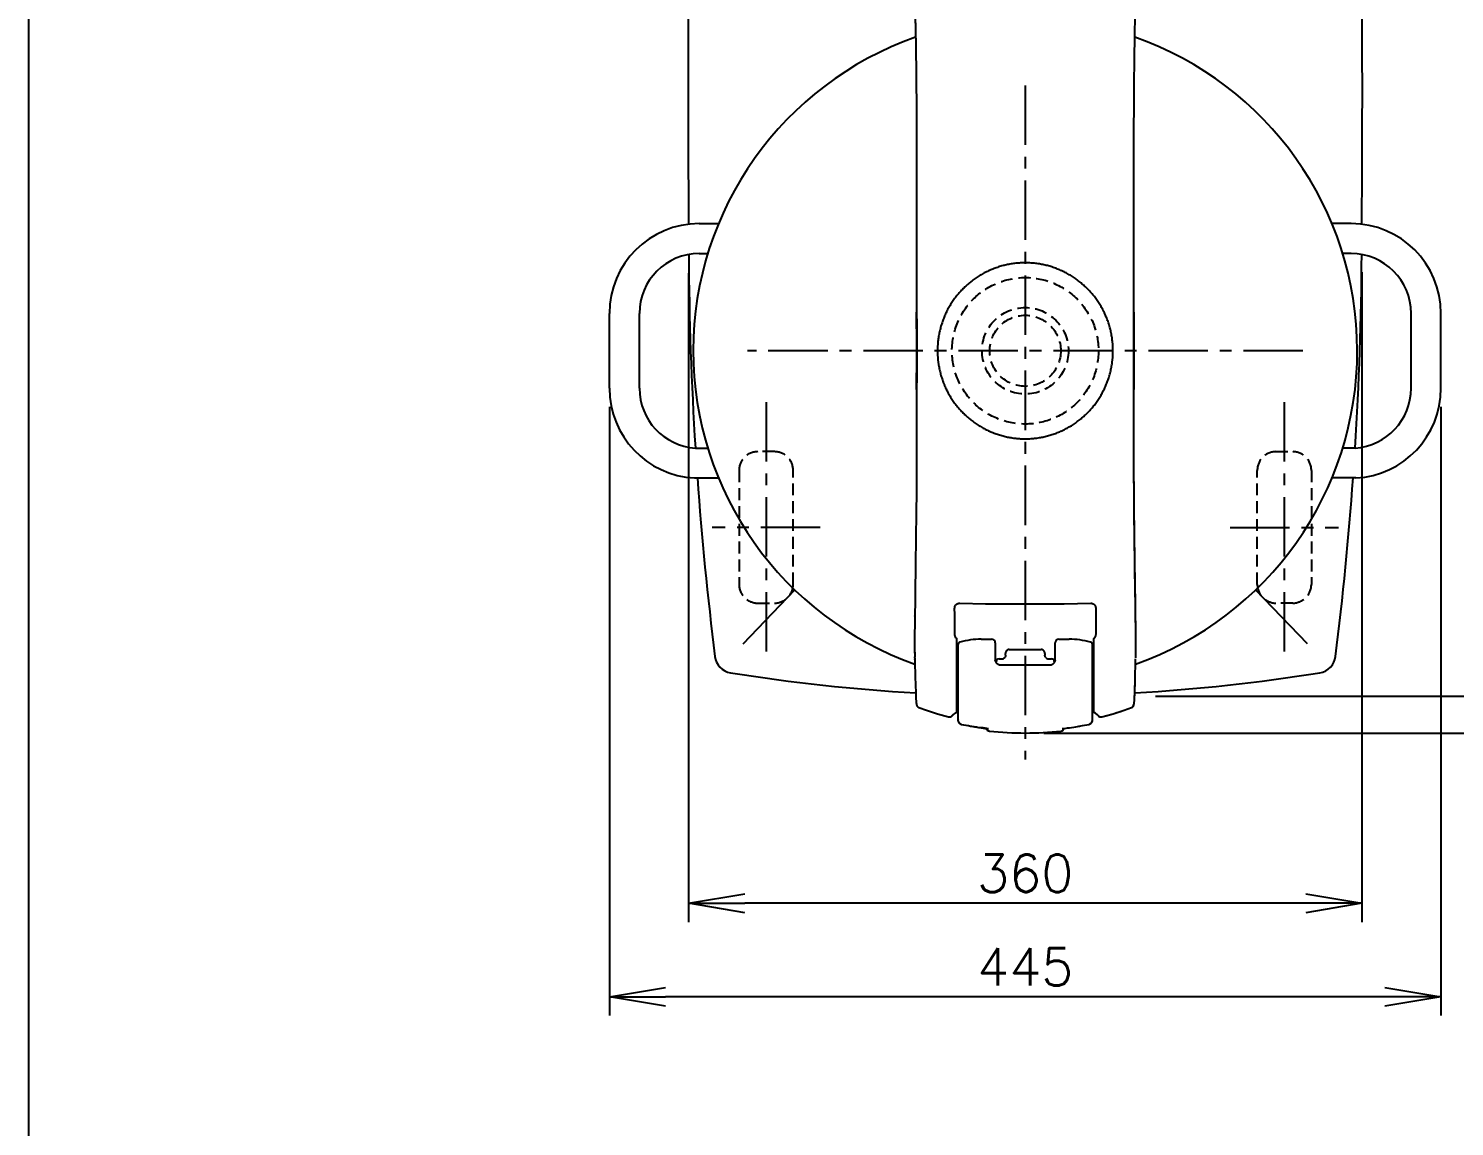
# Model space of a CAD drawing. Extents: x 230 to 4050, y 0 to 2754.
# Drawn here: x 230 to 992, y 1635 to 2222 of the extents above; entities that cross this region are included whole.
import ezdxf

# ---------------------------------------------------------------- set-up
doc = ezdxf.new("R2010")
doc.units = 0
doc.header["$PDMODE"] = 3
doc.linetypes.add('CENTER', pattern=[50.8, 31.75, -6.35, 6.35, -6.35])
doc.linetypes.add('HIDDEN', pattern=[9.525, 6.35, -3.175])
doc.layers.get('0').update_dxf_attribs({"linetype": 'CONTINUOUS'})
doc.layers.get('DEFPOINTS').update_dxf_attribs({"linetype": 'CONTINUOUS'})
for name, color, linetype in [('DANMEN', 7, 'CONTINUOUS'), ('SUNPOU', 7, 'CONTINUOUS'), ('WAKU', 7, 'CONTINUOUS')]:
    doc.layers.add(name, color=color, linetype=linetype)
doc.styles.get("Standard").update_dxf_attribs({"font": 'SIMPLEX.shx', "bigfont": 'extfont.shx'})
doc.dimstyles.get("Standard").update_dxf_attribs({"dimscale": 10, "dimtxt": 2, "dimasz": 3, "dimexe": 1, "dimexo": 1, "dimgap": 0.6, "dimtad": 3, "dimdec": 0, "dimzin": 0, "dimdsep": 46, "dimtxsty": 'STANDARD', "dimblk1": 'OPEN', "dimblk2": 'OPEN', "dimsah": 1, "dimcen": 1.5, "dimadec": 0, "dimazin": 0, "dimtfac": 1, "dimtdec": 0, "dimtmove": 0, "dimatfit": 0, "dimldrblk": 'DOTSMALL', "dimfxl": 1, "dimtvp": 1, "dimtolj": 1, "dimtzin": 0, "dimarcsym": 0})

# ---------------------------------------------------------------- blocks, each defined once
blk = doc.blocks.new('_OPEN')
at = {"color": 0, "linetype": 'ByBlock'}
for p, q in [((-1, 0.167), (0, 0)), ((0, 0), (-1, -0.167)), ((0, 0), (-1, 0))]:
    blk.add_line(p, q, dxfattribs=at)
blk = doc.blocks.new('*D4')
at = {"layer": 'DEFPOINTS', "color": 0}
for p in [(801.72, 2491.51), (1088.83, 2491.51), (822.38, 1865.24)]:
    blk.add_point(p, dxfattribs=at)
at = {"layer": 'SUNPOU', "color": 0, "lineweight": -2}
for p, q in [((811.72, 2491.51), (1098.83, 2491.51)), ((1088.83, 1895.24), (1088.83, 2461.51)), ((832.38, 1865.24), (1098.83, 1865.24))]:
    blk.add_line(p, q, dxfattribs=at)
at = {"layer": 'SUNPOU', "color": 0, "lineweight": -2, "xscale": 30, "yscale": 30, "zscale": 30}
for p, rotation in [((1088.83, 2491.51), 90), ((1088.83, 1865.24), 270)]:
    blk.add_blockref('_OPEN', p, dxfattribs=dict(at, rotation=rotation))
at = {"layer": 'SUNPOU', "color": 0, "insert": (1072.83, 2178.38), "char_height": 20, "attachment_point": 5, "rotation": 90}
blk.add_mtext('\\A1;625\\P', dxfattribs=at)
blk = doc.blocks.new('_DotSmall')
at = {"color": 0, "linetype": 'ByBlock', "const_width": 0.5}
blk.add_lwpolyline([(-0.0625, 0, 1), (0.0625, 0, 1)], format="xyb", close=True, dxfattribs=at)
blk = doc.blocks.new('*D14')
at = {"layer": 'DEFPOINTS', "color": 0}
for p in [(872.8, 2491.51), (762.81, 1845.58), (1138.83, 1845.58)]:
    blk.add_point(p, dxfattribs=at)
at = {"layer": 'SUNPOU', "color": 0, "lineweight": -2}
for p, q in [((882.8, 2491.51), (1148.83, 2491.51)), ((1138.83, 2461.51), (1138.83, 1875.58)), ((772.81, 1845.58), (1148.83, 1845.58))]:
    blk.add_line(p, q, dxfattribs=at)
at = {"layer": 'SUNPOU', "color": 0, "lineweight": -2, "xscale": 30, "yscale": 30, "zscale": 30}
for p, rotation in [((1138.83, 2491.51), 90), ((1138.83, 1845.58), 270)]:
    blk.add_blockref('_OPEN', p, dxfattribs=dict(at, rotation=rotation))
at = {"layer": 'SUNPOU', "color": 0, "insert": (1122.83, 2168.55), "char_height": 20, "attachment_point": 5, "rotation": 90}
blk.add_mtext('\\A1;650', dxfattribs=at)
blk = doc.blocks.new('*D18')
at = {"layer": 'DEFPOINTS', "color": 0}
for p in [(540.56, 2029.82), (985.06, 2029.82), (540.56, 1704.58)]:
    blk.add_point(p, dxfattribs=at)
at = {"layer": 'SUNPOU', "color": 0, "lineweight": -2}
for p, q in [((540.56, 2019.82), (540.56, 1694.58)), ((985.06, 2019.82), (985.06, 1694.58)), ((955.06, 1704.58), (570.56, 1704.58))]:
    blk.add_line(p, q, dxfattribs=at)
at = {"layer": 'SUNPOU', "color": 0, "lineweight": -2, "xscale": 30, "yscale": 30, "zscale": 30, "rotation": 180}
blk.add_blockref('_OPEN', (540.56, 1704.58), dxfattribs=at)
at = {"layer": 'SUNPOU', "color": 0, "lineweight": -2, "xscale": 30, "yscale": 30, "zscale": 30}
blk.add_blockref('_OPEN', (985.06, 1704.58), dxfattribs=at)
at = {"layer": 'SUNPOU', "color": 0, "insert": (762.81, 1720.58), "char_height": 20, "attachment_point": 5}
blk.add_mtext('\\A1;445', dxfattribs=at)
blk = doc.blocks.new('*D25')
at = {"layer": 'DEFPOINTS', "color": 0}
for p in [(582.89, 2101.31), (942.73, 2101.82), (582.89, 1754.58)]:
    blk.add_point(p, dxfattribs=at)
at = {"layer": 'SUNPOU', "color": 0, "lineweight": -2}
for p, q in [((582.89, 2091.31), (582.89, 1744.58)), ((942.73, 2091.82), (942.73, 1744.58)), ((912.73, 1754.58), (612.89, 1754.58))]:
    blk.add_line(p, q, dxfattribs=at)
at = {"layer": 'SUNPOU', "color": 0, "lineweight": -2, "xscale": 30, "yscale": 30, "zscale": 30, "rotation": 180}
blk.add_blockref('_OPEN', (582.89, 1754.58), dxfattribs=at)
at = {"layer": 'SUNPOU', "color": 0, "lineweight": -2, "xscale": 30, "yscale": 30, "zscale": 30}
blk.add_blockref('_OPEN', (942.73, 1754.58), dxfattribs=at)
at = {"layer": 'SUNPOU', "color": 0, "insert": (762.81, 1770.58), "char_height": 20, "attachment_point": 5}
blk.add_mtext('\\A1;360', dxfattribs=at)

msp = doc.modelspace()

# ---------------------------------------------------------------- linework, layer by layer
at = {"color": 2, "linetype": 'Continuous'}
for p, q in [((820.93, 2158.74), (820.94, 2166.7)), ((820.94, 2166.7), (820.94, 2166.66)), ((820.94, 2166.66), (820.94, 2166.7)), ((704.72, 2101.85), (704.72, 2088.74)), ((704.73, 2101.85), (704.73, 2088.74)), ((820.9, 2088.74), (820.9, 2101.85)), ((704.73, 2088.74), (704.72, 2088.74)), ((820.9, 2088.74), (820.9, 2088.74)), ((704.74, 2077.13), (704.76, 2070.52)), ((540.56, 2029.82), (540.56, 2069.82)), ((556.56, 2029.82), (556.56, 2069.82)), ((704.76, 2070.53), (704.76, 2070.52)), ((704.76, 2070.53), (704.76, 2070.52)), ((820.84, 2063.68), (820.86, 2070.53)), ((820.86, 2070.53), (820.86, 2070.52)), ((820.86, 2070.52), (820.86, 2070.53)), ((969.06, 2029.82), (969.06, 2069.82)), ((985.06, 2029.82), (985.06, 2069.82)), ((704.78, 2036.02), (704.76, 2029.18)), ((704.76, 2029.18), (704.76, 2029.19)), ((704.76, 2029.19), (704.76, 2029.18)), ((820.88, 2022.57), (820.86, 2029.19)), ((820.86, 2029.18), (820.86, 2029.19)), ((820.86, 2029.18), (820.86, 2029.19)), ((704.73, 2010.96), (704.72, 2010.96)), ((704.72, 2010.96), (704.72, 1997.85)), ((704.73, 2010.96), (704.73, 1997.85)), ((820.9, 2010.96), (820.9, 2010.96)), ((820.9, 1997.85), (820.9, 2010.96)), ((820.9, 1997.85), (820.9, 2010.96)), ((611.95, 1893.23), (639.69, 1922.02)), ((913.67, 1893.23), (885.93, 1922.02)), ((703.82, 1908.16), (703.79, 1905.84)), ((703.79, 1905.84), (703.79, 1905.9)), ((703.79, 1905.9), (703.79, 1905.84)), ((703.82, 1908.1), (703.82, 1908.16)), ((703.82, 1908.16), (703.82, 1908.1)), ((725.1, 1909.15), (725.09, 1912.18)), ((725.11, 1904.84), (725.1, 1909.15)), ((800.53, 1912.18), (800.52, 1909.15)), ((821.8, 1908.1), (821.8, 1908.16)), ((821.8, 1908.1), (821.8, 1908.16)), ((821.83, 1905.84), (821.83, 1905.91)), ((821.85, 1904.92), (821.83, 1905.9)), ((821.83, 1905.84), (821.83, 1905.9)), ((725.11, 1898.59), (725.11, 1904.84)), ((703.63, 1896.54), (703.63, 1896.18)), ((703.63, 1896.16), (703.63, 1896.18)), ((703.63, 1896.18), (703.63, 1896.16)), ((703.66, 1891.65), (703.76, 1886.24)), ((703.66, 1891.65), (703.66, 1891.65)), ((703.66, 1891.65), (703.66, 1891.24)), ((725.65, 1896.69), (725.6, 1896.76)), ((725.77, 1896.5), (725.62, 1896.73)), ((726.31, 1856.8), (726.31, 1895.86)), ((726.81, 1892.65), (726.81, 1852.66)), ((739.3, 1895.75), (744.81, 1895.75)), ((746.81, 1893.75), (746.81, 1884.31)), ((778.81, 1884.22), (778.81, 1893.75)), ((780.81, 1895.75), (786.32, 1895.75)), ((798.81, 1852.66), (798.81, 1892.65)), ((799.31, 1895.86), (799.31, 1856.79)), ((703.79, 1884.81), (703.78, 1885.19)), ((703.8, 1884.43), (703.82, 1883.3)), ((746.81, 1884.29), (746.8, 1884.32)), ((746.88, 1884.14), (746.88, 1884.15)), ((747.31, 1883.32), (747.31, 1883.75)), ((748.81, 1885.25), (750.31, 1885.25)), ((751.88, 1886.01), (751.88, 1886.01)), ((752.3, 1887), (752.29, 1886.96)), ((752.31, 1887.22), (752.31, 1888.17)), ((754.31, 1890.17), (771.31, 1890.17)), ((773.31, 1888.17), (773.31, 1887.22)), ((773.31, 1887.18), (773.31, 1887.22)), ((773.74, 1886.01), (773.75, 1886.01)), ((775.31, 1885.25), (776.81, 1885.25)), ((778.31, 1883.75), (778.31, 1883.32)), ((778.74, 1884.14), (778.75, 1884.15)), ((778.77, 1884.21), (778.75, 1884.15)), ((778.82, 1884.34), (778.81, 1884.31)), ((748.81, 1882.08), (776.81, 1882.08)), ((704.23, 1867.7), (704.25, 1867.1)), ((726.81, 1872.02), (726.31, 1872.03)), ((821.37, 1867.1), (821.39, 1867.79)), ((704.25, 1867.1), (704.25, 1867.09)), ((704.35, 1864.45), (704.35, 1864.45)), ((821.27, 1864.45), (821.27, 1864.45)), ((821.37, 1867.1), (821.37, 1867.09)), ((723.18, 1854.39), (723.2, 1854.4)), ((723.2, 1854.4), (723.22, 1854.41)), ((723.81, 1854.88), (723.84, 1854.91)), ((726.27, 1856.78), (726.31, 1856.8)), ((801.71, 1854.98), (801.8, 1854.88)), ((802.27, 1854.49), (802.27, 1854.49)), ((803.77, 1854.23), (803.85, 1854.24)), ((735.69, 1848.97), (739.22, 1848.44)), ((739.22, 1848.44), (739.15, 1848.45)), ((739.15, 1848.45), (739.15, 1848.45)), ((739.27, 1848.44), (739.15, 1848.45)), ((741.55, 1848.06), (741.46, 1848.08)), ((741.46, 1848.07), (741.55, 1848.06)), ((743.11, 1847.77), (743.11, 1847.77)), ((786.35, 1848.44), (786.47, 1848.45)), ((786.4, 1848.44), (786.47, 1848.45)), ((786.47, 1848.45), (786.47, 1848.45))]:
    msp.add_line(p, q, dxfattribs=at)
at = {"color": 2}
for p, q in [((588.56, 2117.82), (598.84, 2117.82)), ((937.06, 2117.82), (926.78, 2117.82)), ((588.56, 2101.82), (593.09, 2101.82)), ((937.06, 2101.82), (932.53, 2101.82)), ((586.48, 1997.88), (593.09, 1997.88)), ((939.14, 1997.88), (932.53, 1997.88)), ((586.02, 1981.88), (598.84, 1981.88)), ((939.6, 1981.88), (926.78, 1981.88))]:
    msp.add_line(p, q, dxfattribs=at)
at = {"color": 2, "linetype": 'Continuous'}
for points in [[(820.94, 2166.7), (820.95, 2171.88), (820.97, 2177.07), (821, 2182.15), (821.03, 2187.11), (821.06, 2191.96), (821.1, 2196.67), (821.15, 2201.25), (821.2, 2205.69), (821.26, 2209.98), (821.33, 2214.11), (821.4, 2218.08), (821.48, 2221.88), (821.57, 2225.51), (821.66, 2228.92)], [(704.68, 2166.66), (704.69, 2158.75), (704.7, 2151.2), (704.7, 2144.04), (704.71, 2137.23), (704.71, 2130.75), (704.72, 2124.55), (704.72, 2118.59), (704.72, 2112.84), (704.72, 2107.25), (704.72, 2101.85)], [(820.9, 2088.74), (820.9, 2107.24), (820.9, 2112.83), (820.9, 2118.59), (820.9, 2124.54), (820.91, 2130.74), (820.91, 2137.23), (820.92, 2144.03), (820.92, 2151.19), (820.93, 2158.74)], [(704.72, 2088.74), (704.73, 2083.25), (704.74, 2077.13)], [(820.86, 2070.53), (820.88, 2077.13), (820.89, 2083.25), (820.9, 2088.74)], [(704.76, 2070.52), (704.78, 2063.69), (704.79, 2056.78), (704.79, 2049.85), (704.79, 2042.93), (704.78, 2036.02)], [(820.86, 2029.19), (820.84, 2036.01), (820.83, 2042.93), (820.83, 2049.85), (820.83, 2056.77), (820.84, 2063.68)], [(704.76, 2029.18), (704.74, 2022.58), (704.73, 2016.45), (704.72, 2010.96)], [(820.9, 2010.96), (820.89, 2016.45), (820.88, 2022.57)], [(704.72, 1997.85), (704.72, 1993.09), (704.71, 1988.07), (704.68, 1982.85), (704.65, 1977.42), (704.61, 1971.76), (704.55, 1965.86), (704.49, 1959.7), (704.41, 1953.23), (704.33, 1946.41), (704.24, 1939.26), (704.14, 1931.81), (704.03, 1924.11), (703.92, 1916.2), (703.82, 1908.16)], [(821.7, 1916.19), (821.59, 1924.11), (821.49, 1931.81), (821.39, 1939.25), (821.29, 1946.41), (821.21, 1953.22), (821.13, 1959.69), (821.07, 1965.86), (821.02, 1971.76), (820.97, 1977.42), (820.94, 1982.85), (820.92, 1988.06), (820.9, 1993.08), (820.9, 1997.85)], [(725.09, 1912.18), (725.11, 1912.49), (725.16, 1912.83), (725.26, 1913.16), (725.38, 1913.47), (725.54, 1913.75), (725.72, 1914.01), (725.92, 1914.23), (726.14, 1914.41), (726.37, 1914.57), (726.6, 1914.7), (726.84, 1914.8), (727.09, 1914.87), (727.34, 1914.92), (727.6, 1914.95), (727.82, 1914.95)], [(727.82, 1914.95), (741.64, 1914.7), (755.59, 1914.57), (769.61, 1914.56), (783.7, 1914.69), (797.8, 1914.95)], [(797.8, 1914.95), (798.02, 1914.95), (798.28, 1914.92), (798.53, 1914.87), (798.78, 1914.8), (799.02, 1914.7), (799.25, 1914.57), (799.48, 1914.42), (799.69, 1914.23), (799.9, 1914.01), (800.08, 1913.76), (800.24, 1913.47), (800.36, 1913.16), (800.46, 1912.84), (800.51, 1912.49), (800.53, 1912.18)], [(821.83, 1905.91), (821.82, 1906.55), (821.7, 1916.19)], [(703.79, 1905.84), (703.78, 1904.92), (703.76, 1903.85), (703.73, 1902.75), (703.71, 1901.6), (703.68, 1900.4), (703.66, 1899.1), (703.64, 1897.69), (703.63, 1896.18)], [(800.52, 1909.15), (800.51, 1904.84), (800.51, 1900.6), (800.51, 1898.58)], [(725.6, 1896.76), (725.47, 1897.03), (725.35, 1897.29), (725.27, 1897.55), (725.2, 1897.8), (725.16, 1898.03), (725.13, 1898.26), (725.12, 1898.46), (725.11, 1898.59)], [(800.51, 1898.58), (800.5, 1898.45), (800.49, 1898.24), (800.46, 1898), (800.41, 1897.76), (800.34, 1897.5), (800.25, 1897.24), (800.13, 1896.97), (800.02, 1896.76)], [(822, 1896.18), (821.98, 1897.69), (821.96, 1899.1), (821.94, 1900.39), (821.91, 1901.6), (821.89, 1902.74), (821.87, 1903.85), (821.85, 1904.92)], [(703.63, 1896.18), (703.62, 1895.8), (703.62, 1895.32), (703.62, 1894.79), (703.63, 1894.22), (703.63, 1893.61), (703.64, 1892.96), (703.65, 1892.29), (703.66, 1891.65)], [(726.31, 1895.86), (726.15, 1896.02), (725.95, 1896.26), (725.77, 1896.5)], [(800.02, 1896.76), (799.98, 1896.69), (799.83, 1896.46), (799.66, 1896.23), (799.46, 1896.01), (799.31, 1895.86)], [(703.78, 1885.19), (703.81, 1883.89), (704.01, 1875.65), (704.25, 1867.09)], [(746.88, 1884.15), (746.85, 1884.21), (746.81, 1884.29)], [(748.81, 1882.08), (748.66, 1882.09), (748.47, 1882.13), (748.3, 1882.21), (748.14, 1882.3), (748, 1882.41), (747.88, 1882.53), (747.76, 1882.66), (747.65, 1882.8), (747.54, 1882.95), (747.43, 1883.12), (747.33, 1883.29), (747.22, 1883.48), (747.11, 1883.67), (747.01, 1883.86), (746.92, 1884.05), (746.88, 1884.14)], [(752.29, 1886.96), (752.23, 1886.68), (752.09, 1886.32), (751.88, 1886.01)], [(752.31, 1887.22), (752.31, 1887.17), (752.3, 1887)], [(773.33, 1886.96), (773.32, 1887.01), (773.31, 1887.18)], [(773.75, 1886.01), (773.53, 1886.33), (773.39, 1886.69), (773.33, 1886.96)], [(778.74, 1884.14), (778.7, 1884.04), (778.61, 1883.86), (778.51, 1883.66), (778.4, 1883.47), (778.29, 1883.29), (778.19, 1883.12), (778.08, 1882.95), (777.97, 1882.8), (777.86, 1882.66), (777.74, 1882.53), (777.62, 1882.41), (777.48, 1882.3), (777.32, 1882.2), (777.15, 1882.13), (776.96, 1882.09), (776.81, 1882.08)], [(778.81, 1884.31), (778.81, 1884.29), (778.77, 1884.21)], [(821.37, 1867.09), (821.6, 1875.3), (821.81, 1883.53), (821.84, 1885.19)], [(704.25, 1867.09), (704.28, 1866.15), (704.32, 1865.22), (704.35, 1864.45)], [(704.35, 1864.45), (704.36, 1864.19), (704.38, 1863.89), (704.39, 1863.61), (704.41, 1863.34), (704.43, 1863.09), (704.44, 1862.85), (704.46, 1862.63), (704.48, 1862.42), (704.5, 1862.22), (704.51, 1862.04), (704.53, 1861.87), (704.55, 1861.72), (704.57, 1861.57), (704.58, 1861.43), (704.6, 1861.31), (704.62, 1861.19), (704.63, 1861.09), (704.65, 1860.99), (704.67, 1860.9)], [(704.67, 1860.9), (704.68, 1860.82), (704.7, 1860.74), (704.72, 1860.67), (704.74, 1860.59), (704.76, 1860.51), (704.79, 1860.42), (704.83, 1860.33), (704.87, 1860.22), (704.93, 1860.11), (705, 1860), (705.07, 1859.89), (705.16, 1859.77), (705.27, 1859.66), (705.38, 1859.55), (705.51, 1859.45), (705.64, 1859.36), (705.79, 1859.28), (705.95, 1859.21), (706, 1859.19)], [(819.62, 1859.19), (819.69, 1859.21), (819.84, 1859.29), (819.99, 1859.37), (820.13, 1859.46), (820.25, 1859.56), (820.37, 1859.67), (820.47, 1859.79), (820.56, 1859.9), (820.64, 1860.02), (820.7, 1860.13), (820.76, 1860.25), (820.8, 1860.35), (820.83, 1860.43), (820.86, 1860.51), (820.88, 1860.59), (820.9, 1860.66), (820.92, 1860.73), (820.94, 1860.81), (820.95, 1860.88)], [(820.95, 1860.88), (820.97, 1860.96), (820.98, 1861.05), (821, 1861.14), (821.01, 1861.24), (821.03, 1861.35), (821.04, 1861.47), (821.06, 1861.59), (821.07, 1861.73), (821.09, 1861.87), (821.11, 1862.03), (821.12, 1862.19), (821.14, 1862.37), (821.15, 1862.56), (821.17, 1862.76), (821.19, 1862.97), (821.2, 1863.19), (821.22, 1863.43), (821.23, 1863.68), (821.25, 1863.94), (821.26, 1864.21), (821.27, 1864.45)], [(821.27, 1864.45), (821.3, 1865.22), (821.34, 1866.15), (821.37, 1867.09)], [(706, 1859.19), (709.99, 1857.77), (715.89, 1855.89), (721.77, 1854.25)], [(721.77, 1854.25), (721.86, 1854.22), (722.08, 1854.19), (722.31, 1854.18), (722.54, 1854.2), (722.77, 1854.24), (723, 1854.31), (723.18, 1854.39)], [(723.22, 1854.41), (723.26, 1854.44), (723.31, 1854.46), (723.36, 1854.5), (723.42, 1854.53), (723.47, 1854.57), (723.52, 1854.61), (723.58, 1854.65), (723.62, 1854.69), (723.66, 1854.72)], [(723.66, 1854.72), (723.69, 1854.75), (723.71, 1854.77), (723.74, 1854.8), (723.78, 1854.84), (723.81, 1854.88)], [(723.84, 1854.91), (723.87, 1854.94), (723.89, 1854.97), (723.91, 1854.99), (723.94, 1855.02), (723.96, 1855.05), (723.99, 1855.08), (724.02, 1855.11), (724.05, 1855.14), (724.08, 1855.17), (724.12, 1855.21), (724.15, 1855.24), (724.19, 1855.28), (724.23, 1855.32), (724.27, 1855.36), (724.31, 1855.39), (724.35, 1855.43), (724.39, 1855.47), (724.43, 1855.51), (724.48, 1855.55), (724.52, 1855.6), (724.57, 1855.64), (724.62, 1855.68), (724.67, 1855.72), (724.72, 1855.77), (724.78, 1855.81), (724.84, 1855.86), (724.9, 1855.91), (724.96, 1855.95), (725.02, 1856), (725.08, 1856.05), (725.15, 1856.1), (725.22, 1856.15), (725.29, 1856.2), (725.36, 1856.24), (725.43, 1856.29), (725.51, 1856.34), (725.58, 1856.39), (725.66, 1856.44), (725.74, 1856.49), (725.82, 1856.54), (725.91, 1856.58), (726, 1856.63), (726.09, 1856.68), (726.18, 1856.73), (726.27, 1856.78)], [(799.31, 1856.79), (799.41, 1856.74), (799.56, 1856.66), (799.71, 1856.58), (799.86, 1856.5), (800, 1856.41), (800.15, 1856.32), (800.29, 1856.22), (800.42, 1856.13), (800.55, 1856.03), (800.68, 1855.94), (800.81, 1855.84), (800.93, 1855.74), (801.04, 1855.64), (801.15, 1855.54), (801.26, 1855.44), (801.36, 1855.34), (801.46, 1855.25), (801.55, 1855.15), (801.63, 1855.07), (801.71, 1854.98)], [(801.8, 1854.88), (802.03, 1854.66), (802.27, 1854.49)], [(802.27, 1854.49), (802.3, 1854.47), (802.49, 1854.37), (802.7, 1854.28), (802.91, 1854.23), (803.13, 1854.19), (803.35, 1854.18), (803.56, 1854.19), (803.77, 1854.23)], [(803.85, 1854.24), (809.74, 1855.89), (815.64, 1857.77), (819.62, 1859.19)], [(728.82, 1850.21), (732.16, 1849.57), (735.69, 1848.97)], [(739.22, 1848.44), (740.34, 1848.26), (740.96, 1848.16), (741.46, 1848.07)], [(741.46, 1848.07), (741.76, 1848.02), (741.93, 1847.99), (742.1, 1847.96), (742.25, 1847.93), (742.4, 1847.91), (742.53, 1847.88), (742.65, 1847.86), (742.76, 1847.84), (742.86, 1847.82), (742.94, 1847.8)], [(741.97, 1847.99), (742.1, 1847.68), (742.28, 1847.41), (742.51, 1847.16), (742.77, 1846.96), (743.07, 1846.8), (743.38, 1846.7), (743.64, 1846.65)], [(742.94, 1847.8), (743.01, 1847.78), (743.06, 1847.77), (743.09, 1847.76), (743.1, 1847.76)], [(781.99, 1846.65), (782.23, 1846.7), (782.55, 1846.8), (782.84, 1846.96), (783.11, 1847.16), (783.33, 1847.4), (783.52, 1847.68), (783.65, 1847.99)], [(782.55, 1847.99), (784.7, 1848.16), (785.33, 1848.27), (785.96, 1848.37), (786.4, 1848.44)], [(786.4, 1848.44), (789.93, 1848.97), (793.47, 1849.57), (796.81, 1850.21)]]:
    msp.add_lwpolyline(points, dxfattribs=at)
at = {"color": 2, "linetype": 'HIDDEN'}
for radius in [39.16, 23.1, 19]:
    msp.add_circle((762.81, 2049.85), radius, dxfattribs=at)
at = {"color": 2, "linetype": 'Continuous'}
for centre, radius, start, end in [((9408.99, 2188.72), 8826.39, 178.483122, 180.462447), ((-7883.37, 2188.72), 8826.39, 359.537553, 1.516878), ((762.81, 2049.85), 177.5, 109.2734, 250.59269), ((762.81, 2049.85), 177.5, 289.40751, 70.72663), ((588.56, 2069.82), 48, 90, 180), ((937.06, 2069.82), 48, 0, 90), ((588.56, 2069.82), 32, 90, 180), ((937.06, 2069.82), 32, 0, 90), ((-5437.73, 2049.85), 6142.52, 359.807234, 0.192766), ((6963.35, 2049.85), 6142.52, 179.807234, 180.192766), ((588.56, 2029.82), 48, 180, 266.96311), ((588.56, 2029.82), 32, 180, 266.28036), ((937.06, 2029.82), 32, 273.71964, 0), ((937.06, 2029.82), 48, 273.03689, 0), ((937.93, 1894.81), 234.3, 179.40073, 179.57558), ((2368.26, 1920.45), 1664.86, 181.00515, 181.17741), ((728.96, 1898.66), 3.86, 210.75049, 211.65573), ((728.96, 1898.66), 3.86, 211.65606, 215.36101), ((728.96, 1898.66), 3.86, 215.3609, 217.48815), ((728.96, 1898.66), 3.86, 217.48811, 219.80641), ((728.96, 1898.66), 3.86, 219.80629, 222.59907), ((728.97, 1898.66), 3.87, 222.59893, 225.22351), ((728.97, 1898.66), 3.86, 225.22342, 226.58018), ((728.31, 1892.65), 1.5, 106.58601, 180), ((739.3, 1855.75), 40, 90, 106.58601), ((744.81, 1893.75), 2, 360, 90), ((780.81, 1893.75), 2, 90, 180), ((786.32, 1855.75), 40, 73.41399, 90), ((797.31, 1892.65), 1.5, 0, 73.41399), ((796.66, 1898.66), 3.86, 313.38582, 330.47875), ((-236.51, 1905.33), 1058.54, 358.96652, 359.50457), ((606.87, 1887.67), 10, 186.54199, 260.94017), ((962.1, 1891.11), 258.39, 180.85073, 181.0802), ((981.19, 1891.48), 277.48, 181.18211, 181.2978), ((745.39, 1884.22), 1.42, 0.00585, 4.12138), ((748.81, 1883.75), 1.5, 90, 180.00007), ((750.31, 1887.25), 2, 270, 321.70207), ((754.31, 1888.17), 2, 90, 180.00001), ((771.31, 1888.17), 2, 359.99999, 90), ((775.31, 1887.25), 2, 218.28306, 270), ((776.81, 1883.75), 1.5, 359.99993, 90), ((780.23, 1884.22), 1.42, 175.23636, 179.99241), ((918.75, 1887.67), 10, 279.05983, 353.45801), ((762.81, 2865.32), 1000, 260.93739, 266.64269), ((762.81, 2865.32), 1000, 273.35731, 279.06261), ((-1235.8, 1930.13), 2058.14, 358.2641, 358.45361), ((818.91, 1861.07), 2.01, 290.43669, 352.68788), ((729.3, 1853.53), 2.49, 180.00041, 197.49653), ((729.31, 1852.66), 2.5, 180, 258.58447), ((729.31, 1852.66), 2.5, 180.34243, 250.94931), ((796.31, 1852.66), 2.5, 281.41553, 0), ((796.31, 1852.66), 2.5, 289.05069, 359.65757), ((796.33, 1852.66), 2.48, 359.6828, 359.99998), ((795.82, 1849.68), 7.93, 41.71556, 63.89059), ((803.33, 1856.17), 1.99, 237.76228, 284.67174), ((762.8, 2012.87), 163.85, 284.50429, 290.28847), ((729.31, 1852.67), 2.51, 250.9248, 258.64063), ((762.82, 2018.63), 171.81, 258.58534, 260.2145), ((762.81, 2018.58), 171.76, 260.21455, 260.44862), ((762.82, 2018.6), 171.79, 260.44864, 262.08225), ((743.86, 1849.59), 2, 244.72409, 247.5994), ((743.86, 1849.59), 2, 244.46459, 244.72349), ((762.81, 2018.01), 172.43, 263.615, 276.385), ((762.81, 2018.58), 171.76, 279.55169, 279.78569), ((796.31, 1852.67), 2.51, 281.35937, 289.0752)]:
    msp.add_arc(centre, radius, start, end, dxfattribs=at)
at = {"color": 2}
for centre, start, end in [((2404.29, 2112.39), 180.34846, 183.60444), ((-878.67, 2112.39), 356.39556, 359.65154), ((2404.29, 2112.39), 184.1089, 187.12316), ((-878.67, 2112.39), 352.87684, 355.8911)]:
    msp.add_arc(centre, 1821.41, start, end, dxfattribs=at)
at = {"color": 2, "linetype": 'Continuous'}
for points, knots in [([(703.96, 2228.92), (703.97, 2228.62), (703.99, 2227.98), (704.02, 2226.97), (704.05, 2225.91), (704.07, 2224.82), (704.1, 2223.72), (704.13, 2222.6), (704.15, 2221.47), (704.18, 2220.32), (704.2, 2219.16), (704.22, 2217.98), (704.25, 2216.78), (704.27, 2215.57), (704.29, 2214.35), (704.31, 2213.11), (704.33, 2211.85), (704.35, 2210.58), (704.37, 2209.3), (704.39, 2208), (704.41, 2206.69), (704.42, 2205.37), (704.44, 2204.03), (704.46, 2202.68), (704.47, 2201.31), (704.49, 2199.93), (704.5, 2198.54), (704.52, 2197.14), (704.53, 2195.72), (704.54, 2194.29), (704.55, 2192.85), (704.56, 2191.4), (704.58, 2189.94), (704.59, 2188.46), (704.6, 2186.97), (704.61, 2185.48), (704.61, 2183.97), (704.62, 2182.45), (704.63, 2180.92), (704.64, 2179.37), (704.65, 2177.82), (704.65, 2176.26), (704.66, 2174.69), (704.67, 2173.11), (704.67, 2171.52), (704.68, 2169.92), (704.68, 2168.32), (704.68, 2167.24), (704.69, 2166.7)], [0, 0, 0, 0, 0.888613, 1.94106, 3.009951, 4.095148, 5.196507, 6.313879, 7.447119, 8.596081, 9.760608, 10.940545, 12.135737, 13.346028, 14.571254, 15.811254, 17.065866, 18.334923, 19.618253, 20.915686, 22.227053, 23.55218, 24.890887, 26.243, 27.60834, 28.98672, 30.377959, 31.781874, 33.198279, 34.626982, 36.067793, 37.520524, 38.98498, 40.460959, 41.948268, 43.446714, 44.956093, 46.476203, 48.00684, 49.547798, 51.098872, 52.65986, 54.230552, 55.810736, 57.400201, 58.99873, 60.606112, 62.222133, 62.222133, 62.222133, 62.222133]), ([(704.69, 2166.66), (704.69, 2165.87), (704.69, 2164.3), (704.69, 2161.95), (704.69, 2159.61), (704.7, 2157.31), (704.7, 2155.05), (704.7, 2152.83), (704.7, 2150.65), (704.7, 2148.51), (704.7, 2146.41), (704.71, 2144.34), (704.71, 2142.31), (704.71, 2140.3), (704.71, 2138.33), (704.71, 2136.39), (704.71, 2134.47), (704.72, 2132.58), (704.72, 2130.71), (704.72, 2128.87), (704.72, 2127.05), (704.72, 2125.25), (704.72, 2123.47), (704.72, 2121.71), (704.72, 2119.97), (704.72, 2118.25), (704.72, 2116.54), (704.72, 2114.85), (704.72, 2113.18), (704.72, 2111.52), (704.73, 2109.88), (704.73, 2108.25), (704.73, 2106.63), (704.73, 2105.03), (704.73, 2103.44), (704.73, 2102.38), (704.73, 2101.85)], [0, 0, 0, 0, 2.355357, 4.721285, 7.056306, 9.358508, 11.621175, 13.841081, 16.019453, 18.158691, 20.260972, 22.328264, 24.362362, 26.364952, 28.337565, 30.281644, 32.198592, 34.089671, 35.956088, 37.798994, 39.619394, 41.418256, 43.196632, 44.955311, 46.695185, 48.417272, 50.122197, 51.810698, 53.48358, 55.141485, 56.784856, 58.414608, 60.031356, 61.635431, 63.227777, 64.808712, 64.808712, 64.808712, 64.808712]), ([(820.9, 2101.85), (820.9, 2102.38), (820.9, 2103.44), (820.9, 2105.03), (820.9, 2106.63), (820.9, 2108.25), (820.9, 2109.88), (820.9, 2111.52), (820.9, 2113.18), (820.9, 2114.85), (820.9, 2116.54), (820.9, 2118.25), (820.9, 2119.97), (820.9, 2121.71), (820.9, 2123.47), (820.9, 2125.25), (820.9, 2127.05), (820.9, 2128.87), (820.9, 2130.71), (820.91, 2132.58), (820.91, 2134.47), (820.91, 2136.39), (820.91, 2138.33), (820.91, 2140.31), (820.91, 2142.31), (820.91, 2144.34), (820.92, 2146.41), (820.92, 2148.51), (820.92, 2150.65), (820.92, 2152.83), (820.92, 2155.05), (820.93, 2157.31), (820.93, 2159.61), (820.93, 2161.95), (820.93, 2164.3), (820.94, 2165.87), (820.94, 2166.66)], [0, 0, 0, 0, 1.580793, 3.173157, 4.777359, 6.39405, 8.023916, 9.667444, 11.325279, 12.998096, 14.686602, 16.391514, 18.113583, 19.853593, 21.612351, 23.390706, 25.189595, 27.009994, 28.852874, 30.719277, 32.610351, 34.527332, 36.471466, 38.444094, 40.446682, 42.480781, 44.548073, 46.650365, 48.789605, 50.968053, 53.188012, 55.450394, 57.752361, 60.087388, 62.45332, 64.808712, 64.808712, 64.808712, 64.808712]), ([(762.81, 2096.88), (761.97, 2096.88), (760.29, 2096.83), (757.77, 2096.63), (755.27, 2096.29), (752.78, 2095.82), (750.33, 2095.21), (747.9, 2094.47), (745.52, 2093.59), (743.18, 2092.59), (740.9, 2091.46), (738.68, 2090.21), (736.53, 2088.84), (734.46, 2087.35), (732.47, 2085.75), (730.56, 2084.04), (728.76, 2082.23), (727.05, 2080.32), (725.45, 2078.33), (723.96, 2076.25), (722.58, 2074.09), (721.33, 2071.86), (720.2, 2069.57), (719.2, 2067.23), (718.32, 2064.84), (717.58, 2062.4), (716.97, 2059.93), (716.49, 2057.44), (716.15, 2054.92), (715.95, 2052.39), (715.88, 2049.85), (715.95, 2047.31), (716.15, 2044.78), (716.49, 2042.27), (716.97, 2039.77), (717.58, 2037.3), (718.32, 2034.87), (719.2, 2032.47), (720.2, 2030.13), (721.33, 2027.84), (722.58, 2025.61), (723.96, 2023.46), (725.45, 2021.38), (727.05, 2019.38), (728.76, 2017.47), (730.56, 2015.66), (732.47, 2013.95), (734.46, 2012.35), (736.53, 2010.86), (738.68, 2009.49), (740.9, 2008.24), (743.18, 2007.11), (745.52, 2006.11), (747.9, 2005.24), (750.33, 2004.49), (752.78, 2003.89), (755.27, 2003.41), (757.77, 2003.07), (760.29, 2002.87), (761.97, 2002.82), (762.81, 2002.82)], [0, 0, 0, 0, 2.522404, 5.046748, 7.572337, 10.099624, 12.629447, 15.162519, 17.699427, 20.240102, 22.783758, 25.329932, 27.87906, 30.431252, 32.985895, 35.542265, 38.09954, 40.657053, 43.214798, 45.772713, 48.329572, 50.883897, 53.435412, 55.984483, 58.531259, 61.07568, 63.617839, 66.158006, 68.696555, 71.234017, 73.77094, 76.307864, 78.845326, 81.383876, 83.924041, 86.466199, 89.01062, 91.557397, 94.106472, 96.657992, 99.212317, 101.76916, 104.327046, 106.884774, 109.442286, 111.999562, 114.555932, 117.110576, 119.662768, 122.211895, 124.758079, 127.301763, 129.842453, 132.379361, 134.912432, 137.442256, 139.969542, 142.495116, 145.019417, 147.541765, 147.541765, 147.541765, 147.541765]), ([(762.81, 2002.82), (763.65, 2002.82), (765.33, 2002.87), (767.85, 2003.07), (770.36, 2003.41), (772.84, 2003.89), (775.3, 2004.49), (777.72, 2005.24), (780.1, 2006.11), (782.44, 2007.11), (784.72, 2008.24), (786.94, 2009.49), (789.09, 2010.86), (791.16, 2012.35), (793.15, 2013.95), (795.06, 2015.66), (796.86, 2017.47), (798.57, 2019.38), (800.17, 2021.38), (801.66, 2023.46), (803.04, 2025.61), (804.29, 2027.84), (805.42, 2030.13), (806.43, 2032.47), (807.3, 2034.87), (808.04, 2037.3), (808.65, 2039.77), (809.13, 2042.27), (809.47, 2044.78), (809.68, 2047.31), (809.74, 2049.85), (809.68, 2052.39), (809.47, 2054.92), (809.13, 2057.44), (808.65, 2059.93), (808.04, 2062.4), (807.3, 2064.84), (806.43, 2067.23), (805.42, 2069.57), (804.29, 2071.86), (803.04, 2074.09), (801.66, 2076.25), (800.17, 2078.33), (798.57, 2080.32), (796.86, 2082.23), (795.06, 2084.04), (793.15, 2085.75), (791.16, 2087.35), (789.09, 2088.84), (786.94, 2090.21), (784.72, 2091.46), (782.44, 2092.59), (780.1, 2093.59), (777.72, 2094.47), (775.3, 2095.21), (772.84, 2095.82), (770.36, 2096.29), (767.85, 2096.63), (765.33, 2096.83), (763.65, 2096.88), (762.81, 2096.88)], [0, 0, 0, 0, 2.522395, 5.046733, 7.57232, 10.099607, 12.629431, 15.162505, 17.699416, 20.240095, 22.783756, 25.329932, 27.879061, 30.431254, 32.985898, 35.542269, 38.099544, 40.657058, 43.214801, 45.77271, 48.329563, 50.883887, 53.435402, 55.984477, 58.531254, 61.075677, 63.617836, 66.158004, 68.696554, 71.234016, 73.770941, 76.307866, 78.845329, 81.38388, 83.924046, 86.466203, 89.010626, 91.557406, 94.106483, 96.658003, 99.212327, 101.769165, 104.327044, 106.88477, 109.442283, 111.999559, 114.55593, 117.110575, 119.662768, 122.211897, 124.758082, 127.301771, 129.842465, 132.379374, 134.912448, 137.442273, 139.96956, 142.495131, 145.019426, 147.541765, 147.541765, 147.541765, 147.541765]), ([(704.73, 2088.74), (704.73, 2088.25), (704.73, 2087.28), (704.73, 2085.82), (704.73, 2084.37), (704.73, 2082.96), (704.73, 2081.6), (704.73, 2080.28), (704.74, 2079.01), (704.74, 2077.79), (704.74, 2076.62), (704.75, 2075.5), (704.75, 2074.42), (704.75, 2073.39), (704.75, 2072.4), (704.76, 2071.45), (704.76, 2070.83), (704.76, 2070.53)], [0, 0, 0, 0, 1.461503, 2.926171, 4.378155, 5.790995, 7.156331, 8.472135, 9.739769, 10.961554, 12.132635, 13.256582, 14.334549, 15.366947, 16.355738, 17.303719, 18.212492, 18.212492, 18.212492, 18.212492]), ([(820.86, 2070.53), (820.86, 2070.83), (820.86, 2071.45), (820.87, 2072.4), (820.87, 2073.39), (820.87, 2074.42), (820.88, 2075.5), (820.88, 2076.62), (820.88, 2077.79), (820.88, 2079.02), (820.89, 2080.28), (820.89, 2081.6), (820.89, 2082.97), (820.89, 2084.37), (820.89, 2085.82), (820.9, 2087.28), (820.9, 2088.25), (820.9, 2088.74)], [0, 0, 0, 0, 0.907604, 1.855329, 2.844862, 3.877812, 4.95558, 6.079394, 7.251433, 8.472649, 9.741039, 11.057774, 12.422769, 13.836047, 15.284742, 16.748084, 18.212498, 18.212498, 18.212498, 18.212498]), ([(704.76, 2029.18), (704.76, 2028.87), (704.76, 2028.25), (704.75, 2027.31), (704.75, 2026.32), (704.75, 2025.28), (704.75, 2024.2), (704.74, 2023.08), (704.74, 2021.91), (704.74, 2020.69), (704.73, 2019.42), (704.73, 2018.1), (704.73, 2016.74), (704.73, 2015.33), (704.73, 2013.89), (704.73, 2012.43), (704.73, 2011.45), (704.73, 2010.96)], [0, 0, 0, 0, 0.9077, 1.855474, 2.845005, 3.877948, 4.955696, 6.079526, 7.251533, 8.472811, 9.74107, 11.057791, 12.422956, 13.836112, 15.284767, 16.747993, 18.212492, 18.212492, 18.212492, 18.212492]), ([(820.9, 2010.96), (820.9, 2011.45), (820.9, 2012.43), (820.89, 2013.88), (820.89, 2015.33), (820.89, 2016.74), (820.89, 2018.1), (820.89, 2019.42), (820.88, 2020.69), (820.88, 2021.91), (820.88, 2023.08), (820.88, 2024.2), (820.87, 2025.28), (820.87, 2026.32), (820.87, 2027.3), (820.86, 2028.25), (820.86, 2028.87), (820.86, 2029.18)], [0, 0, 0, 0, 1.461177, 2.926656, 4.379342, 5.792203, 7.15726, 8.47295, 9.740603, 10.962292, 12.13319, 13.257044, 14.334946, 15.367299, 16.356091, 17.30398, 18.212498, 18.212498, 18.212498, 18.212498]), ([(821.8, 1908.16), (821.79, 1909.08), (821.76, 1910.92), (821.73, 1913.66), (821.69, 1916.37), (821.66, 1919.03), (821.62, 1921.63), (821.59, 1924.19), (821.55, 1926.7), (821.52, 1929.17), (821.49, 1931.6), (821.45, 1934), (821.42, 1936.36), (821.39, 1938.68), (821.36, 1940.96), (821.33, 1943.19), (821.3, 1945.38), (821.28, 1947.52), (821.25, 1949.62), (821.22, 1951.67), (821.2, 1953.69), (821.18, 1955.66), (821.15, 1957.6), (821.13, 1959.51), (821.11, 1961.38), (821.09, 1963.22), (821.08, 1965.03), (821.06, 1966.81), (821.04, 1968.56), (821.03, 1970.28), (821.01, 1971.98), (821, 1973.65), (820.99, 1975.3), (820.97, 1976.93), (820.96, 1978.54), (820.95, 1980.12), (820.94, 1981.69), (820.93, 1983.23), (820.93, 1984.76), (820.92, 1986.27), (820.91, 1987.77), (820.91, 1989.25), (820.91, 1990.71), (820.9, 1992.17), (820.9, 1993.6), (820.9, 1995.03), (820.9, 1996.44), (820.9, 1997.38), (820.9, 1997.85)], [0, 0, 0, 0, 2.763423, 5.526329, 8.233715, 10.887315, 13.490331, 16.046345, 18.558376, 21.028989, 23.46028, 25.854105, 28.212176, 30.534883, 32.817528, 35.053962, 37.241252, 39.38144, 41.477347, 43.531155, 45.544855, 47.520299, 49.459294, 51.363423, 53.234344, 55.07348, 56.882243, 58.661957, 60.413549, 62.138017, 63.836442, 65.509869, 67.159368, 68.786075, 70.391133, 71.975591, 73.540435, 75.086634, 76.615019, 78.126379, 79.621606, 81.101576, 82.566962, 84.018454, 85.456775, 86.882622, 88.296462, 89.698685, 89.698685, 89.698685, 89.698685]), ([(821.83, 1905.91), (821.83, 1905.99), (821.82, 1906.21), (821.82, 1906.58), (821.81, 1907.04), (821.81, 1907.55), (821.8, 1907.91), (821.8, 1908.1)], [0, 0, 0, 0, 0.25874, 0.657474, 1.119672, 1.634031, 2.193316, 2.193316, 2.193316, 2.193316]), ([(821.99, 1897.25), (821.98, 1897.32), (821.98, 1897.5), (821.98, 1897.77), (821.98, 1898.08), (821.97, 1898.41), (821.97, 1898.75), (821.96, 1899.13), (821.95, 1899.55), (821.94, 1900.01), (821.93, 1900.52), (821.92, 1901.06), (821.91, 1901.62), (821.9, 1902.16), (821.89, 1902.68), (821.88, 1903.15), (821.87, 1903.58), (821.86, 1903.96), (821.85, 1904.32), (821.85, 1904.66), (821.84, 1904.97), (821.84, 1905.27), (821.83, 1905.56), (821.83, 1905.75), (821.83, 1905.84)], [0, 0, 0, 0, 0.228843, 0.52136, 0.828071, 1.151555, 1.495914, 1.870597, 2.285813, 2.751419, 3.266663, 3.813197, 4.372373, 4.924256, 5.44656, 5.919132, 6.343236, 6.728019, 7.083456, 7.416991, 7.731957, 8.030888, 8.316393, 8.591491, 8.591491, 8.591491, 8.591491]), ([(703.63, 1896.16), (703.63, 1896.1), (703.63, 1895.98), (703.63, 1895.8), (703.62, 1895.61), (703.62, 1895.43), (703.62, 1895.24), (703.62, 1895.05), (703.62, 1894.86), (703.63, 1894.67), (703.63, 1894.48), (703.63, 1894.28), (703.63, 1894.08), (703.63, 1893.89), (703.63, 1893.69), (703.63, 1893.49), (703.63, 1893.28), (703.64, 1893.08), (703.64, 1892.88), (703.64, 1892.68), (703.64, 1892.47), (703.65, 1892.27), (703.65, 1892.06), (703.65, 1891.86), (703.66, 1891.72), (703.66, 1891.65)], [0, 0, 0, 0, 0.177993, 0.358564, 0.54158, 0.726827, 0.914122, 1.103273, 1.29417, 1.486748, 1.680889, 1.876478, 2.073416, 2.271604, 2.470938, 2.671307, 2.872602, 3.074712, 3.277526, 3.480932, 3.684824, 3.889097, 4.09365, 4.29836, 4.50311, 4.50311, 4.50311, 4.50311]), ([(703.77, 1885.75), (703.77, 1885.83), (703.76, 1886), (703.76, 1886.16), (703.76, 1886.24)], [0, 0, 0, 0, 0.2462941, 0.4869765, 0.4869765, 0.4869765, 0.4869765]), ([(821.85, 1885.75), (821.85, 1885.83), (821.86, 1886), (821.86, 1886.16), (821.86, 1886.24)], [0, 0, 0, 0, 0.2461156, 0.4866218, 0.4866218, 0.4866218, 0.4866218]), ([(704.25, 1867.1), (704.26, 1866.77), (704.28, 1866.15), (704.32, 1865.27), (704.34, 1864.71), (704.35, 1864.45)], [0, 0, 0, 0, 0.980846, 1.861445, 2.643706, 2.643706, 2.643706, 2.643706]), ([(820.9, 1860.82), (820.9, 1860.81), (820.91, 1860.8), (820.92, 1860.82), (820.92, 1860.83), (820.93, 1860.85), (820.93, 1860.86), (820.94, 1860.88), (820.94, 1860.9), (820.95, 1860.93), (820.96, 1860.95), (820.96, 1860.98), (820.97, 1861.02), (820.98, 1861.05), (820.98, 1861.09), (820.99, 1861.13), (821, 1861.17), (821, 1861.22), (821.01, 1861.27), (821.02, 1861.32), (821.03, 1861.37), (821.03, 1861.43), (821.04, 1861.49), (821.05, 1861.55), (821.06, 1861.61), (821.07, 1861.67), (821.07, 1861.74), (821.08, 1861.81), (821.09, 1861.88), (821.1, 1861.96), (821.11, 1862.03), (821.11, 1862.11), (821.12, 1862.19), (821.13, 1862.27), (821.14, 1862.36), (821.14, 1862.44), (821.15, 1862.53), (821.16, 1862.62), (821.17, 1862.71), (821.17, 1862.8), (821.18, 1862.9), (821.19, 1862.99), (821.19, 1863.09), (821.2, 1863.19), (821.21, 1863.29), (821.21, 1863.39), (821.22, 1863.5), (821.23, 1863.6), (821.23, 1863.7), (821.24, 1863.81), (821.24, 1863.92), (821.25, 1864.02), (821.26, 1864.13), (821.26, 1864.24), (821.27, 1864.35), (821.27, 1864.42), (821.27, 1864.45)], [0, 0, 0, 0, 0.010364, 0.020767, 0.039726, 0.053466, 0.070235, 0.089991, 0.112571, 0.137936, 0.166046, 0.196862, 0.230344, 0.266457, 0.305167, 0.346441, 0.390249, 0.436563, 0.485356, 0.536602, 0.590275, 0.64635, 0.704801, 0.765603, 0.828729, 0.89415, 0.961836, 1.031757, 1.103878, 1.178165, 1.254578, 1.333077, 1.413618, 1.496145, 1.58061, 1.666961, 1.755145, 1.845105, 1.936779, 2.030103, 2.12501, 2.22143, 2.319288, 2.418507, 2.519006, 2.620701, 2.723507, 2.827333, 2.932088, 3.037676, 3.143999, 3.250959, 3.358455, 3.466381, 3.574634, 3.683109, 3.683109, 3.683109, 3.683109]), ([(821.27, 1864.45), (821.28, 1864.71), (821.31, 1865.27), (821.34, 1866.15), (821.36, 1866.77), (821.37, 1867.1)], [0, 0, 0, 0, 0.783366, 1.665258, 2.643708, 2.643708, 2.643708, 2.643708]), ([(801.77, 1854.92), (801.77, 1854.92), (801.76, 1854.92), (801.76, 1854.93), (801.75, 1854.94), (801.74, 1854.95), (801.74, 1854.95)], [0, 0, 0, 0, 0.00993099, 0.02050949, 0.03314828, 0.0481871, 0.0481871, 0.0481871, 0.0481871]), ([(803.84, 1854.25), (803.84, 1854.24), (803.84, 1854.24), (803.85, 1854.24), (803.85, 1854.24)], [0, 0, 0, 0, 0.01059123, 0.01529615, 0.01529615, 0.01529615, 0.01529615]), ([(741.46, 1848.08), (741.39, 1848.09), (741.23, 1848.12), (740.99, 1848.16), (740.75, 1848.2), (740.52, 1848.23), (740.31, 1848.27), (740.12, 1848.3), (739.95, 1848.33), (739.79, 1848.35), (739.65, 1848.37), (739.51, 1848.4), (739.39, 1848.42), (739.31, 1848.43), (739.27, 1848.44)], [0, 0, 0, 0, 0.210608, 0.484762, 0.734398, 0.962347, 1.1721, 1.364891, 1.539591, 1.698494, 1.84409, 1.978664, 2.104736, 2.224572, 2.224572, 2.224572, 2.224572]), ([(743.11, 1847.77), (743.01, 1847.8), (742.79, 1847.84), (742.44, 1847.91), (742.01, 1847.98), (741.71, 1848.04), (741.55, 1848.06)], [0, 0, 0, 0, 0.2917, 0.660811, 1.096391, 1.58185, 1.58185, 1.58185, 1.58185])]:
    msp.add_open_spline(points, degree=3, knots=knots, dxfattribs=at)
for points in [[(706, 1859.19), (706, 1859.19), (706.01, 1859.19), (706.01, 1859.19)], [(819.61, 1859.19), (819.62, 1859.19), (819.62, 1859.19), (819.62, 1859.19)], [(728.82, 1850.21), (728.82, 1850.21), (728.82, 1850.21), (728.82, 1850.21)], [(796.8, 1850.21), (796.8, 1850.21), (796.8, 1850.21), (796.8, 1850.21)]]:
    msp.add_open_spline(points, degree=3, dxfattribs=at)
at = {"layer": 'DANMEN', "color": 2, "linetype": 'CENTER'}
for p, q in [((762.81, 2191.67), (762.81, 1831.5)), ((911.22, 2049.85), (614.4, 2049.85)), ((624.3, 2022.44), (624.3, 1888.55)), ((901.32, 2022.44), (901.32, 1888.55)), ((653.21, 1955.49), (595.39, 1955.49)), ((872.41, 1955.49), (930.23, 1955.49))]:
    msp.add_line(p, q, dxfattribs=at)
at = {"layer": 'DANMEN', "color": 4, "linetype": 'HIDDEN'}
for points in [[(628.76, 1995.96), (619.84, 1995.96, 0.414214), (609.84, 1985.96), (609.84, 1925.02, 0.414214), (619.84, 1915.02), (628.76, 1915.02, 0.414214), (638.76, 1925.02), (638.76, 1985.96, 0.414214)], [(896.86, 1995.96), (905.78, 1995.96, -0.414214), (915.78, 1985.96), (915.78, 1925.02, -0.414214), (905.78, 1915.02), (896.86, 1915.02, -0.414214), (886.86, 1925.02), (886.86, 1985.96, -0.414214)]]:
    msp.add_lwpolyline(points, format="xyb", close=True, dxfattribs=at)
at = {"layer": 'WAKU', "color": 6}
msp.add_line((230, 2753.5), (230, 0), dxfattribs=at)

# ---------------------------------------------------------------- dimensions: what is measured, and where the dimension line sits
at = {"layer": 'SUNPOU'}
for base, p1, p2, text, picture, middle in [((1138.83, 1845.58), (872.8, 2491.51), (762.81, 1845.58), '650', '*D14', (1122.83, 2168.55)), ((1088.83, 2491.51), (822.38, 1865.24), (801.72, 2491.51), '625\\P', '*D4', (1072.83, 2178.38))]:
    dim = msp.add_linear_dim(base=base, p1=p1, p2=p2, angle=90, text=text, dimstyle='STANDARD', dxfattribs=at)
    dim.commit()
    dim.dimension.update_dxf_attribs({"geometry": picture, "text_midpoint": middle})
for base, p1, p2, picture, middle in [((582.89, 1754.58), (942.73, 2101.82), (582.89, 2101.31), '*D25', (762.81, 1770.58)), ((540.56072455, 1704.58318473), (985.06072455, 2029.81726018), (540.56072455, 2029.81726018), '*D18', (762.81072455, 1720.58318473))]:
    dim = msp.add_linear_dim(base=base, p1=p1, p2=p2, dimstyle='STANDARD', dxfattribs=at)
    dim.commit()
    dim.dimension.update_dxf_attribs({"geometry": picture, "text_midpoint": middle})

doc.saveas('drawing.dxf')
